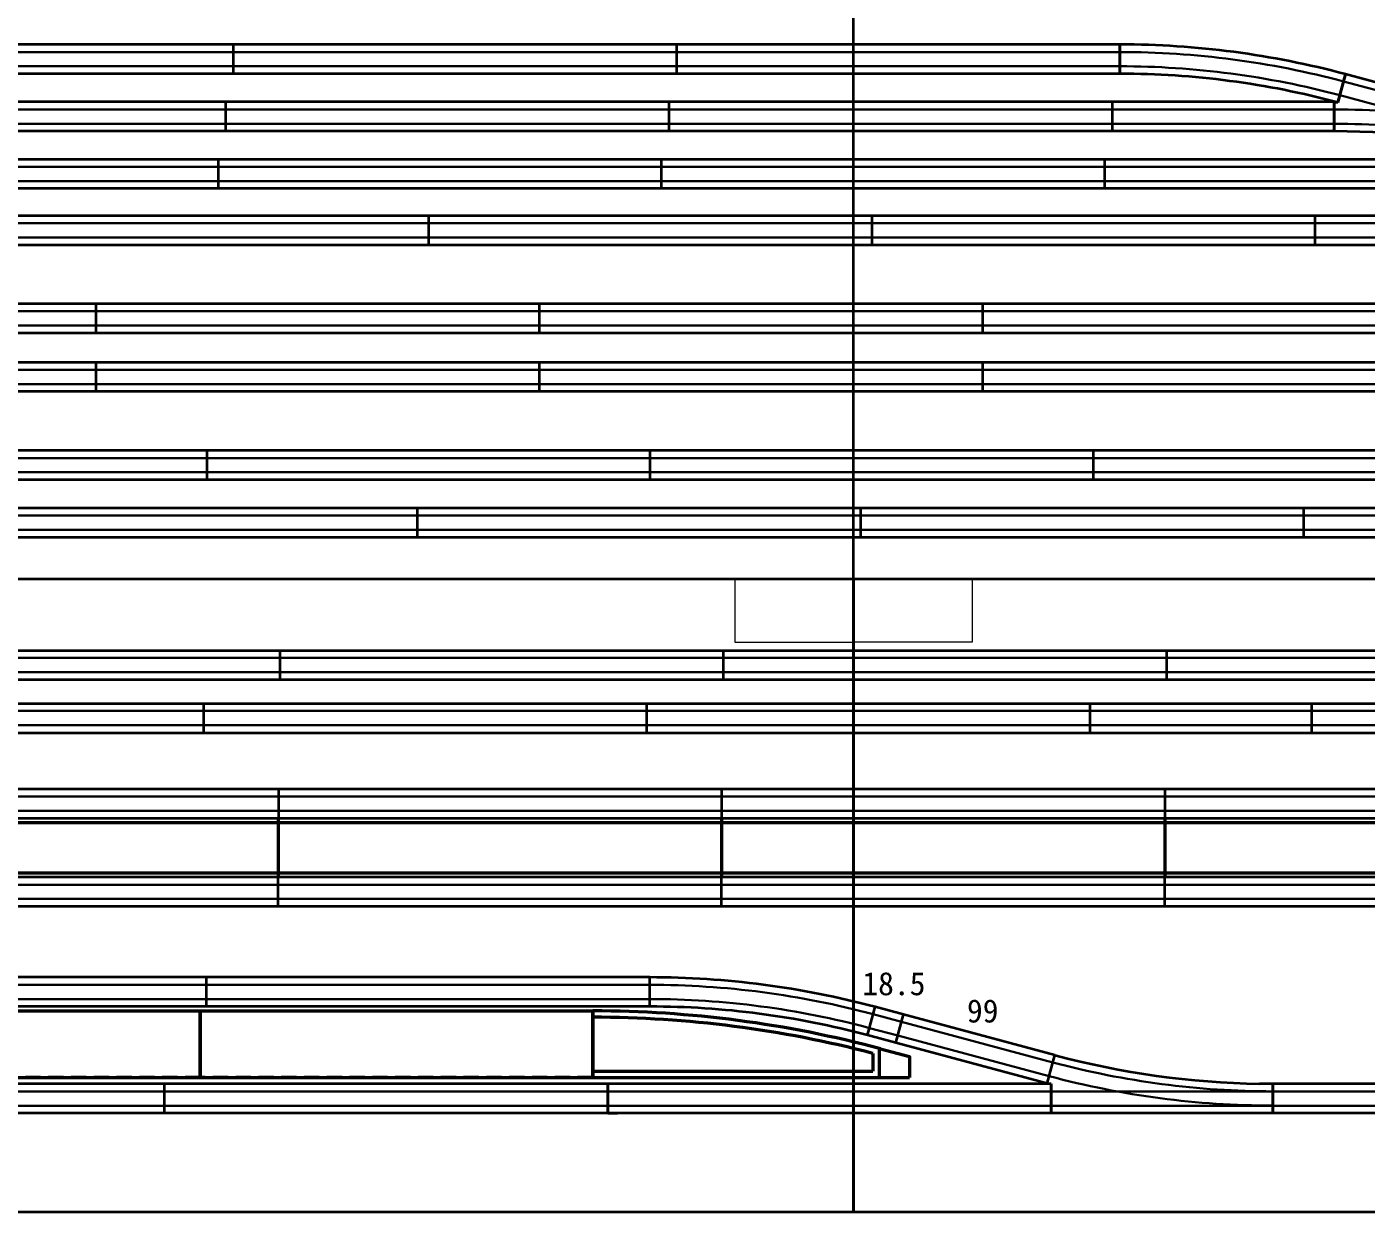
# Model space of a CAD drawing. Units: millimetres, scale not verified. Extents: x -3771 to 6012, y -4101 to 3321.
# Drawn here: x 2490 to 3336, y -301 to 448 of the extents above; entities that cross this region are included whole.
import ezdxf
from ezdxf.enums import TextEntityAlignment as Align

# ---------------------------------------------------------------- set-up
doc = ezdxf.new("R2010")
doc.units = ezdxf.units.MM
doc.header["$LTSCALE"] = 8
doc.linetypes.add('DASHED1', pattern=[1.8, 1.2, -0.6])
for name, color, linetype, lineweight in [('0-0', 7, 'Continuous', 40), ('0-7', 6, 'Continuous', 40), ('0-8', 7, 'Continuous', 40)]:
    doc.layers.add(name, color=color, linetype=linetype, lineweight=lineweight)
doc.layers.add('0-F', color=7, linetype='Continuous')
doc.styles.add('ＭＳ ゴシック', font='')
doc.styles.get('ＭＳ ゴシック').set_extended_font_data('MS Gothic')

msp = doc.modelspace()

# ---------------------------------------------------------------- linework, layer by layer
at = {"layer": '0-0'}
for p, q in [((2620.398, 437.039), (2340.398, 437.039)), ((2900.398, 437.039), (2620.398, 437.039)), ((2620.398, 418.539), (2620.398, 437.039)), ((2620.398, 418.539), (2620.398, 437.039)), ((3180.398, 437.039), (2900.398, 437.039)), ((2900.398, 418.539), (2900.398, 437.039)), ((2900.398, 418.539), (2900.398, 437.039)), ((3180.398, 437.039), (3180.398, 418.539)), ((3180.398, 418.539), (3180.398, 437.039)), ((2620.398, 418.539), (2340.398, 418.539)), ((2900.398, 418.539), (2620.398, 418.539)), ((3180.398, 418.539), (2900.398, 418.539)), ((3318.025, 400.42), (3322.813, 418.289)), ((3322.813, 418.289), (3318.025, 400.42)), ((3458.043, 382.055), (3322.813, 418.289)), ((2615.631, 400.735), (2335.631, 400.735)), ((2895.631, 400.735), (2615.631, 400.735)), ((2615.631, 382.235), (2615.631, 400.735)), ((2615.631, 382.235), (2615.631, 400.735)), ((3175.631, 400.735), (2895.631, 400.735)), ((2895.631, 382.235), (2895.631, 400.735)), ((2895.631, 382.235), (2895.631, 400.735)), ((3175.631, 382.235), (3175.631, 400.735)), ((3315.631, 400.735), (3175.631, 400.735)), ((3175.631, 382.235), (3175.631, 400.735)), ((3315.631, 400.735), (3318.025, 400.42)), ((3315.631, 400.735), (3315.631, 382.235)), ((3315.631, 382.235), (3315.631, 400.735)), ((2615.631, 382.235), (2335.631, 382.235)), ((2895.631, 382.235), (2615.631, 382.235)), ((3175.631, 382.235), (2895.631, 382.235)), ((3315.631, 382.235), (3175.631, 382.235)), ((2610.86, 364.5), (2330.86, 364.5)), ((2890.86, 364.5), (2610.86, 364.5)), ((2610.86, 346), (2610.86, 364.5)), ((2610.86, 346), (2610.86, 364.5)), ((3170.86, 364.5), (2890.86, 364.5)), ((2890.86, 346), (2890.86, 364.5)), ((2890.86, 346), (2890.86, 364.5)), ((3450.86, 364.5), (3170.86, 364.5)), ((3170.86, 346), (3170.86, 364.5)), ((3170.86, 346), (3170.86, 364.5)), ((2610.86, 346), (2330.86, 346)), ((2890.86, 346), (2610.86, 346)), ((3170.86, 346), (2890.86, 346)), ((3450.86, 346), (3170.86, 346)), ((2463.525, 328.981), (2743.525, 328.981)), ((2743.525, 328.981), (2743.525, 310.481)), ((2743.525, 328.981), (3023.525, 328.981)), ((2743.525, 328.981), (2743.525, 310.481)), ((3023.525, 328.981), (3023.525, 310.481)), ((3023.525, 328.981), (3303.525, 328.981)), ((3023.525, 328.981), (3023.525, 310.481)), ((3303.525, 328.981), (3303.525, 310.481)), ((3303.525, 328.981), (3443.525, 328.981)), ((2463.525, 310.481), (2743.525, 310.481)), ((2743.525, 310.481), (3023.525, 310.481)), ((3023.525, 310.481), (3303.525, 310.481)), ((3303.525, 310.481), (3443.525, 310.481)), ((2533.723, 273.283), (2253.723, 273.283)), ((2813.723, 273.283), (2533.723, 273.283)), ((2533.723, 254.783), (2533.723, 273.283)), ((2533.723, 254.783), (2533.723, 273.283)), ((3093.723, 273.283), (2813.723, 273.283)), ((2813.723, 254.783), (2813.723, 273.283)), ((2813.723, 254.783), (2813.723, 273.283)), ((3373.723, 273.283), (3093.723, 273.283)), ((3093.723, 254.783), (3093.723, 273.283)), ((3093.723, 254.783), (3093.723, 273.283)), ((2533.723, 254.783), (2253.723, 254.783)), ((2813.723, 254.783), (2533.723, 254.783)), ((3093.723, 254.783), (2813.723, 254.783)), ((3373.723, 254.783), (3093.723, 254.783)), ((2533.723, 236.283), (2253.723, 236.283)), ((2813.723, 236.283), (2533.723, 236.283)), ((2533.723, 217.783), (2533.723, 236.283)), ((2533.723, 217.783), (2533.723, 236.283)), ((3093.723, 236.283), (2813.723, 236.283)), ((2813.723, 217.783), (2813.723, 236.283)), ((2813.723, 217.783), (2813.723, 236.283)), ((3373.723, 236.283), (3093.723, 236.283)), ((3093.723, 217.783), (3093.723, 236.283)), ((3093.723, 217.783), (3093.723, 236.283)), ((2533.723, 217.783), (2253.723, 217.783)), ((2813.723, 217.783), (2533.723, 217.783)), ((3093.723, 217.783), (2813.723, 217.783)), ((3373.723, 217.783), (3093.723, 217.783)), ((2603.672, 180.585), (2323.672, 180.585)), ((2883.672, 180.585), (2603.672, 180.585)), ((2603.672, 162.085), (2603.672, 180.585)), ((2603.672, 162.085), (2603.672, 180.585)), ((3163.672, 180.585), (2883.672, 180.585)), ((2883.672, 162.085), (2883.672, 180.585)), ((2883.672, 162.085), (2883.672, 180.585)), ((3443.672, 180.585), (3163.672, 180.585)), ((3163.672, 162.085), (3163.672, 180.585)), ((3163.672, 162.085), (3163.672, 180.585)), ((2603.672, 162.085), (2323.672, 162.085)), ((2883.672, 162.085), (2603.672, 162.085)), ((3163.672, 162.085), (2883.672, 162.085)), ((3443.672, 162.085), (3163.672, 162.085)), ((2456.369, 144.299), (2736.369, 144.299)), ((2736.369, 144.299), (2736.369, 125.799)), ((2736.369, 144.299), (3016.369, 144.299)), ((2736.369, 144.299), (2736.369, 125.799)), ((3016.369, 144.299), (3016.369, 125.799)), ((3016.369, 144.299), (3296.369, 144.299)), ((3016.369, 144.299), (3016.369, 125.799)), ((3296.369, 144.299), (3296.369, 125.799)), ((3296.369, 144.299), (3296.369, 125.799)), ((3296.369, 144.299), (3436.369, 144.299)), ((2456.369, 125.799), (2736.369, 125.799)), ((2736.369, 125.799), (3016.369, 125.799)), ((3016.369, 125.799), (3296.369, 125.799)), ((3296.369, 125.799), (3436.369, 125.799)), ((2369.689, 54.333), (2649.689, 54.333)), ((2649.689, 54.333), (2649.689, 35.833)), ((2649.689, 54.333), (2929.689, 54.333)), ((2649.689, 54.333), (2649.689, 35.833)), ((2929.689, 54.333), (2929.689, 35.833)), ((2929.689, 54.333), (3209.689, 54.333)), ((2929.689, 54.333), (2929.689, 35.833)), ((3209.689, 54.333), (3209.689, 35.833)), ((3209.689, 54.333), (3209.689, 35.833)), ((3209.689, 54.333), (3349.689, 54.333)), ((2369.689, 35.833), (2649.689, 35.833)), ((2649.689, 35.833), (2929.689, 35.833)), ((2929.689, 35.833), (3209.689, 35.833)), ((3209.689, 35.833), (3349.689, 35.833)), ((2321.382, 20.851), (2601.382, 20.851)), ((2601.382, 20.851), (2601.382, 2.351)), ((2601.382, 20.851), (2881.382, 20.851)), ((2601.382, 20.851), (2601.382, 2.351)), ((2881.382, 20.851), (2881.382, 2.351)), ((2881.382, 20.851), (3161.382, 20.851)), ((2881.382, 20.851), (2881.382, 2.351)), ((3161.382, 20.851), (3161.382, 2.351)), ((3161.382, 20.851), (3161.382, 2.351)), ((3161.382, 20.851), (3301.382, 20.851)), ((3301.382, 20.851), (3301.382, 2.351)), ((3301.382, 20.851), (3371.382, 20.851)), ((2321.382, 2.351), (2601.382, 2.351)), ((2601.382, 2.351), (2881.382, 2.351)), ((2881.382, 2.351), (3161.382, 2.351)), ((3161.382, 2.351), (3301.382, 2.351)), ((3301.382, 2.351), (3371.382, 2.351))]:
    msp.add_line(p, q, dxfattribs=at)
at = {"layer": '0-0', "color": 2, "lineweight": 35}
for p, q in [((2620.398, 432.289), (2340.398, 432.289)), ((2900.398, 432.289), (2620.398, 432.289)), ((3180.398, 432.289), (2900.398, 432.289)), ((2620.398, 423.289), (2340.398, 423.289)), ((2900.398, 423.289), (2620.398, 423.289)), ((3180.398, 423.289), (2900.398, 423.289)), ((3456.813, 377.467), (3321.584, 413.701)), ((3454.484, 368.773), (3319.254, 405.008)), ((2615.631, 395.985), (2335.631, 395.985)), ((2895.631, 395.985), (2615.631, 395.985)), ((3175.631, 395.985), (2895.631, 395.985)), ((3315.631, 395.985), (3175.631, 395.985)), ((2615.631, 386.985), (2335.631, 386.985)), ((2895.631, 386.985), (2615.631, 386.985)), ((3175.631, 386.985), (2895.631, 386.985)), ((3315.631, 386.985), (3175.631, 386.985)), ((2610.86, 359.75), (2330.86, 359.75)), ((2890.86, 359.75), (2610.86, 359.75)), ((3170.86, 359.75), (2890.86, 359.75)), ((3450.86, 359.75), (3170.86, 359.75)), ((2610.86, 350.75), (2330.86, 350.75)), ((2890.86, 350.75), (2610.86, 350.75)), ((3170.86, 350.75), (2890.86, 350.75)), ((3450.86, 350.75), (3170.86, 350.75)), ((2463.525, 324.231), (2743.525, 324.231)), ((2743.525, 324.231), (3023.525, 324.231)), ((3023.525, 324.231), (3303.525, 324.231)), ((3303.525, 324.231), (3443.525, 324.231)), ((2463.525, 315.231), (2743.525, 315.231)), ((2743.525, 315.231), (3023.525, 315.231)), ((3023.525, 315.231), (3303.525, 315.231)), ((3303.525, 315.231), (3443.525, 315.231)), ((2533.723, 268.533), (2253.723, 268.533)), ((2813.723, 268.533), (2533.723, 268.533)), ((3093.723, 268.533), (2813.723, 268.533)), ((3373.723, 268.533), (3093.723, 268.533)), ((2533.723, 259.533), (2253.723, 259.533)), ((2813.723, 259.533), (2533.723, 259.533)), ((3093.723, 259.533), (2813.723, 259.533)), ((3373.723, 259.533), (3093.723, 259.533)), ((2533.723, 231.533), (2253.723, 231.533)), ((2813.723, 231.533), (2533.723, 231.533)), ((3093.723, 231.533), (2813.723, 231.533)), ((3373.723, 231.533), (3093.723, 231.533)), ((2533.723, 222.533), (2253.723, 222.533)), ((2813.723, 222.533), (2533.723, 222.533)), ((3093.723, 222.533), (2813.723, 222.533)), ((3373.723, 222.533), (3093.723, 222.533)), ((2603.672, 175.835), (2323.672, 175.835)), ((2883.672, 175.835), (2603.672, 175.835)), ((3163.672, 175.835), (2883.672, 175.835)), ((3443.672, 175.835), (3163.672, 175.835)), ((2603.672, 166.835), (2323.672, 166.835)), ((2883.672, 166.835), (2603.672, 166.835)), ((3163.672, 166.835), (2883.672, 166.835)), ((3443.672, 166.835), (3163.672, 166.835)), ((2456.369, 139.549), (2736.369, 139.549)), ((2736.369, 139.549), (3016.369, 139.549)), ((3016.369, 139.549), (3296.369, 139.549)), ((3296.369, 139.549), (3436.369, 139.549)), ((2456.369, 130.549), (2736.369, 130.549)), ((2736.369, 130.549), (3016.369, 130.549)), ((3016.369, 130.549), (3296.369, 130.549)), ((3296.369, 130.549), (3436.369, 130.549)), ((2369.689, 49.583), (2649.689, 49.583)), ((2649.689, 49.583), (2929.689, 49.583)), ((2929.689, 49.583), (3209.689, 49.583)), ((3209.689, 49.583), (3349.689, 49.583)), ((2369.689, 40.583), (2649.689, 40.583)), ((2649.689, 40.583), (2929.689, 40.583)), ((2929.689, 40.583), (3209.689, 40.583)), ((3209.689, 40.583), (3349.689, 40.583)), ((2321.382, 16.101), (2601.382, 16.101)), ((2601.382, 16.101), (2881.382, 16.101)), ((2881.382, 16.101), (3161.382, 16.101)), ((3161.382, 16.101), (3301.382, 16.101)), ((3301.382, 16.101), (3371.382, 16.101)), ((2321.382, 7.101), (2601.382, 7.101)), ((2601.382, 7.101), (2881.382, 7.101)), ((2881.382, 7.101), (3161.382, 7.101)), ((3161.382, 7.101), (3301.382, 7.101)), ((3301.382, 7.101), (3371.382, 7.101))]:
    msp.add_line(p, q, dxfattribs=at)
at = {"layer": '0-0'}
for centre, radius, start in [((3180.398, -113.211), 550.25, 75), ((3180.398, -113.211), 531.75, 75), ((3315.631, -149.515), 531.75, 75.90408)]:
    msp.add_arc(centre, radius, start, 90, dxfattribs=at)
at = {"layer": '0-0', "color": 2, "lineweight": 35}
for centre, radius, start in [((3180.398, -113.211), 545.5, 75), ((3180.398, -113.211), 536.5, 75), ((3315.631, -149.515), 545.5, 75.0022), ((3315.631, -149.515), 536.5, 75.0022)]:
    msp.add_arc(centre, radius, start, 90, dxfattribs=at)
at = {"layer": '0-7'}
for p, q in [((3011.995, -300.563), (3011.995, 499.437)), ((-588.005, 99.437), (4811.995, 99.437)), ((3011.995, 99.437), (3011.995, -300.563)), ((3011.995, -300.563), (-588.005, -300.563)), ((4811.995, -300.563), (3011.995, -300.563))]:
    msp.add_line(p, q, dxfattribs=at)
at = {"layer": '0-7', "color": 4, "lineweight": 18}
for points in [[(2936.995, 99.437), (2936.995, 59.437), (3011.995, 59.437)], [(3086.995, 99.437), (3086.995, 59.437), (3011.995, 59.437)]]:
    msp.add_lwpolyline(points, dxfattribs=at)
at = {"layer": '0-8'}
for p, q in [((2368.743, -33.229), (2648.743, -33.229)), ((2648.743, -33.229), (2648.743, -51.729)), ((2648.743, -33.229), (2928.743, -33.229)), ((2648.743, -33.229), (2648.743, -51.729)), ((2928.743, -33.229), (2928.743, -51.729)), ((2928.743, -33.229), (3208.743, -33.229)), ((2928.743, -33.229), (2928.743, -51.729)), ((3208.743, -33.229), (3208.743, -51.729)), ((3208.743, -33.229), (3488.743, -33.229)), ((3208.743, -33.229), (3208.743, -51.729)), ((2368.743, -51.729), (2648.743, -51.729)), ((2648.743, -51.729), (2928.743, -51.729)), ((2928.743, -51.729), (3208.743, -51.729)), ((3208.743, -51.729), (3488.743, -51.729)), ((2648.692, -88.927), (2368.692, -88.927)), ((2928.692, -88.927), (2648.692, -88.927)), ((2648.692, -107.427), (2648.692, -88.927)), ((2648.692, -107.427), (2648.692, -88.927)), ((3208.692, -88.927), (2928.692, -88.927)), ((2928.692, -107.427), (2928.692, -88.927)), ((2928.692, -107.427), (2928.692, -88.927)), ((3488.692, -88.927), (3208.692, -88.927)), ((3208.692, -107.427), (3208.692, -88.927)), ((3208.692, -107.427), (3208.692, -88.927)), ((2648.692, -107.427), (2368.692, -107.427)), ((2928.692, -107.427), (2648.692, -107.427)), ((3208.692, -107.427), (2928.692, -107.427)), ((3488.692, -107.427), (3208.692, -107.427)), ((2603.353, -152.182), (2323.353, -152.182)), ((2883.353, -152.182), (2603.353, -152.182)), ((2603.353, -170.682), (2603.353, -152.182)), ((2603.353, -170.682), (2603.353, -152.182)), ((2883.353, -170.682), (2883.353, -152.182)), ((2603.353, -170.682), (2323.353, -170.682)), ((2883.353, -170.682), (2603.353, -170.682)), ((3020.98, -188.801), (3025.768, -170.932)), ((3043.638, -175.72), (3025.768, -170.932)), ((3038.849, -193.59), (3043.638, -175.72)), ((3038.849, -193.59), (3043.638, -175.72)), ((3139.264, -201.343), (3043.638, -175.72)), ((3038.849, -193.59), (3020.98, -188.801)), ((3134.476, -219.213), (3038.849, -193.59)), ((3134.476, -219.213), (3139.264, -201.343)), ((3134.476, -219.213), (3139.264, -201.343)), ((3134.476, -219.213), (3139.264, -201.343)), ((2576.87, -219.528), (2296.87, -219.528)), ((2856.87, -219.528), (2576.87, -219.528)), ((2576.87, -238.028), (2576.87, -219.528)), ((2576.87, -238.028), (2576.87, -219.528)), ((3136.87, -219.528), (2856.87, -219.528)), ((2856.87, -219.528), (2856.87, -238.028)), ((2856.87, -238.028), (2856.87, -219.528)), ((3134.476, -219.213), (3136.87, -219.528)), ((3136.87, -219.528), (3136.87, -238.028)), ((3136.87, -238.028), (3136.87, -219.528)), ((3276.87, -219.528), (3268.501, -219.396)), ((3276.87, -238.028), (3276.87, -219.528)), ((2576.87, -238.028), (2296.87, -238.028)), ((2856.87, -238.028), (2576.87, -238.028)), ((3136.87, -238.028), (2856.87, -238.028)), ((2856.87, -238.028), (2862.871, -238.028)), ((3276.87, -238.028), (3136.87, -238.028)), ((3416.87, -238.028), (3276.87, -238.028))]:
    msp.add_line(p, q, dxfattribs=at)
at = {"layer": '0-8', "color": 2, "lineweight": 35}
for p, q in [((2368.743, -37.979), (2648.743, -37.979)), ((2648.743, -37.979), (2928.743, -37.979)), ((2928.743, -37.979), (3208.743, -37.979)), ((3208.743, -37.979), (3488.743, -37.979)), ((2368.743, -46.979), (2648.743, -46.979)), ((2648.743, -46.979), (2928.743, -46.979)), ((2928.743, -46.979), (3208.743, -46.979)), ((3208.743, -46.979), (3488.743, -46.979)), ((2648.692, -93.677), (2368.692, -93.677)), ((2928.692, -93.677), (2648.692, -93.677)), ((3208.692, -93.677), (2928.692, -93.677)), ((3488.692, -93.677), (3208.692, -93.677)), ((2648.692, -102.677), (2368.692, -102.677)), ((2928.692, -102.677), (2648.692, -102.677)), ((3208.692, -102.677), (2928.692, -102.677)), ((3488.692, -102.677), (3208.692, -102.677)), ((2603.353, -156.932), (2323.353, -156.932)), ((2883.353, -156.932), (2603.353, -156.932)), ((2603.353, -165.932), (2323.353, -165.932)), ((2883.353, -165.932), (2603.353, -165.932)), ((3042.408, -180.308), (3024.539, -175.52)), ((3040.079, -189.001), (3022.209, -184.213)), ((3138.035, -205.931), (3042.408, -180.308)), ((3135.705, -214.625), (3040.079, -189.001)), ((2576.87, -224.278), (2296.87, -224.278)), ((2856.87, -224.278), (2576.87, -224.278)), ((3136.87, -224.278), (2856.87, -224.278)), ((3276.87, -224.278), (3136.87, -224.278)), ((3416.87, -224.278), (3276.87, -224.278)), ((2576.87, -233.278), (2296.87, -233.278)), ((2856.87, -233.278), (2576.87, -233.278)), ((2856.87, -233.528), (2856.526, -233.528)), ((3136.87, -233.278), (2856.87, -233.278)), ((3276.87, -233.278), (3136.87, -233.278)), ((3416.87, -233.278), (3276.87, -233.278))]:
    msp.add_line(p, q, dxfattribs=at)
at = {"layer": '0-8', "color": 5, "lineweight": 50}
for p, q in [((2368.692, -54.427), (2648.692, -54.427)), ((2648.692, -51.927), (2648.692, -88.927)), ((2648.692, -51.927), (2648.692, -88.927)), ((2648.692, -54.427), (2928.692, -54.427)), ((2928.692, -51.927), (2928.692, -88.927)), ((2928.692, -51.927), (2928.692, -88.927)), ((2928.692, -54.427), (3208.692, -54.427)), ((3208.692, -51.927), (3208.692, -88.927)), ((3208.692, -51.927), (3208.692, -88.927)), ((3208.692, -54.427), (3488.692, -54.427)), ((2648.692, -86.427), (2368.692, -86.427)), ((2928.692, -86.427), (2648.692, -86.427)), ((3208.692, -86.427), (2928.692, -86.427)), ((3488.692, -86.427), (3208.692, -86.427)), ((2351.353, -173.432), (2599.353, -173.432)), ((2599.353, -215.432), (2599.353, -173.432)), ((2599.353, -173.432), (2847.353, -173.432)), ((2599.353, -173.432), (2599.353, -215.432)), ((2847.353, -215.432), (2847.353, -173.432)), ((3024.353, -200.23), (3024.353, -211.432)), ((3028.353, -197.15), (3028.353, -215.432)), ((2847.353, -211.432), (3024.353, -211.432)), ((2351.353, -215.432), (2599.353, -215.432)), ((2599.353, -215.432), (2847.353, -215.432))]:
    msp.add_line(p, q, dxfattribs=at)
at = {"layer": '0-8', "color": 4, "linetype": 'DASHED1', "lineweight": 18}
for p, q in [((2599.353, -173.932), (2351.353, -173.932)), ((2847.353, -173.932), (2599.353, -173.932)), ((2599.353, -214.932), (2351.353, -214.932)), ((2847.353, -214.932), (2599.353, -214.932))]:
    msp.add_line(p, q, dxfattribs=at)
at = {"layer": '0-8', "color": 5, "lineweight": 50}
for points in [[(2847.353, -173.432), (2847.353, -215.432), (3047.353, -215.432)], [(3029.173, -197.37), (3047.353, -202.241), (3047.353, -215.432)]]:
    msp.add_lwpolyline(points, dxfattribs=at)
at = {"layer": '0-8'}
msp.add_lwpolyline([(3416.87, -219.528), (3276.87, -219.528), (3276.87, -238.028)], dxfattribs=at)
for centre, radius, start, end in [((2883.353, -702.432), 550.25, 75, 90), ((2883.353, -702.432), 531.75, 75, 90), ((3276.891, 312.288), 531.75, 255, 269.09592)]:
    msp.add_arc(centre, radius, start, end, dxfattribs=at)
at = {"layer": '0-8', "color": 2, "lineweight": 35}
for centre, radius, start, end in [((2883.353, -702.432), 545.5, 75, 90), ((2883.353, -702.432), 536.5, 75, 90), ((3276.891, 312.288), 536.5, 255, 269.9978), ((3276.891, 312.288), 545.5, 255, 269.9978)]:
    msp.add_arc(centre, radius, start, end, dxfattribs=at)
at = {"layer": '0-8', "color": 5, "lineweight": 50}
for radius, start in [(702.5, 74.99998), (698.5, 75.32118)]:
    msp.add_arc((2847.353, -875.932), radius, start, 90, dxfattribs=at)

# ---------------------------------------------------------------- texts
at = {"layer": '0-F', "style": 'ＭＳ ゴシック'}
for s, p in [('18.5', (3017.614, -167.902)), ('99', (3083.713, -185.121))]:
    msp.add_text(s, height=14.66, dxfattribs=at).set_placement(p, align=Align.BOTTOM_LEFT)

doc.saveas('drawing.dxf')
